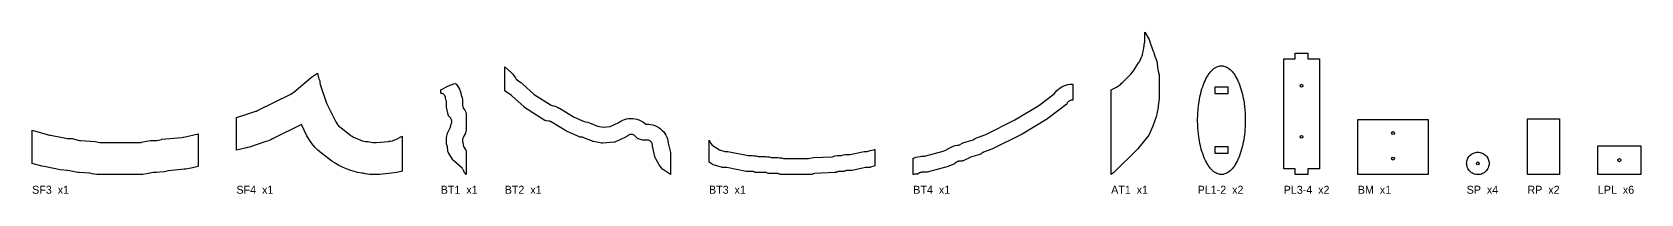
# Model space of a CAD drawing. Header units: millimetres. Extents: x 0 to 21795, y -60 to 640.
# Drawn here: x 16769 to 21795, y -60 to 446 of the extents above; entities that cross this region are included whole.
import ezdxf

# ---------------------------------------------------------------- set-up
doc = ezdxf.new("R2010")
doc.units = ezdxf.units.MM
for name, color, linetype in [('CUT_IN', 5, 'Continuous'), ('CUT_OUT', 1, 'Continuous'), ('DRILL', 3, 'Continuous'), ('LABEL', 7, 'Continuous')]:
    doc.layers.add(name, color=color, linetype=linetype)

msp = doc.modelspace()

# ---------------------------------------------------------------- linework, layer by layer
at = {"layer": 'CUT_IN'}
for points in [[(20505.91, 273.82), (20463.91, 273.82), (20463.91, 253.82), (20505.91, 253.82), (20505.91, 273.82)], [(20463.91, 86.6), (20463.91, 66.6), (20505.91, 66.6), (20505.91, 86.6), (20463.91, 86.6)]]:
    msp.add_lwpolyline(points, close=True, dxfattribs=at)
at = {"layer": 'CUT_OUT'}
for points in [[(20150.58, 270.05), (20155.37, 272.62), (20160.51, 275.79), (20166.56, 280.09), (20169.18, 282.13), (20172.02, 284.53), (20176.44, 288.65), (20200.39, 312.66), (20202.74, 315.25), (20205.95, 319.09), (20208.2, 322.01), (20210.24, 324.85), (20226.03, 349.15), (20228.48, 353.13), (20230.06, 355.96), (20231.78, 359.3), (20234.44, 365.09), (20235.45, 367.63), (20236.99, 371.91), (20237.84, 374.51), (20239.5, 380.66), (20240.44, 385.11), (20241.45, 391.41), (20241.89, 395.6), (20242.11, 398.86), (20243, 402.18), (20243.71, 405.25), (20244.91, 412.5), (20245.31, 415.76), (20245.68, 420.53), (20245.8, 424.08), (20245.8, 445.65), (20258.59, 422.14), (20262.84, 408.93), (20264.03, 405.51), (20266.03, 400.48), (20268.89, 394.53), (20269.82, 391.61), (20271.71, 386.43), (20272.53, 384.37), (20273.55, 382.11), (20274.82, 376.71), (20276.77, 370.49), (20282.64, 355.11), (20284.71, 336.86), (20285.07, 334.24), (20285.76, 330.18), (20287.17, 323.88), (20290.43, 312.39), (20290.47, 235.42), (20289.58, 232.02), (20289.14, 229.83), (20288, 222.82), (20287.38, 215.3), (20287.26, 209.41), (20280.66, 180.83), (20270.89, 151.49), (20258.04, 123.52), (20222.15, 79.76), (20147.51, 5.12), (20144.47, 3.15), (20140.26, 0), (20140.26, 264.85), (20150.58, 270.05)], [(20791.03, 362), (20791.03, 18), (20755.19, 18), (20755.19, 0), (20715.19, 0), (20715.19, 18), (20679.35, 18), (20679.35, 362), (20715.19, 362), (20715.19, 380), (20755.19, 380), (20755.19, 362), (20791.03, 362)], [(17921.97, 9.85), (17907.37, 6.35), (17899.33, 5.02), (17891.75, 4.14), (17853.76, 0.66), (17846.14, 0.14), (17838.1, 0), (17824.13, 0.68), (17809.36, 2.74), (17802.71, 4.29), (17799, 4.66), (17785.91, 6.78), (17772.19, 10.23), (17764.93, 12.57), (17761.25, 13.92), (17741.1, 21.97), (17734.27, 24.89), (17727.12, 28.37), (17715.21, 35.18), (17708.63, 39.53), (17705.33, 41.9), (17673.21, 66.59), (17667.55, 71.15), (17661.74, 76.31), (17652.3, 85.84), (17642.62, 97.56), (17634.5, 109.47), (17631.05, 115.3), (17627.63, 121.71), (17609.97, 156.73), (17519.74, 111.63), (17514.41, 109.1), (17504.59, 105.03), (17499.03, 103.06), (17448.28, 86.2), (17442.19, 84.49), (17438.58, 83.59), (17407.22, 76.21), (17407.22, 178.94), (17417.09, 181.28), (17420.79, 182.38), (17467.41, 197.92), (17469.63, 198.72), (17472.9, 200.07), (17576.75, 251.94), (17581.16, 254.6), (17584.72, 257.14), (17586.14, 258.28), (17641.41, 304.46), (17660.8, 316.94), (17662.82, 307.06), (17663.84, 303.28), (17665.07, 299.56), (17667.66, 293.29), (17667.84, 290.29), (17668.24, 286.79), (17669.09, 282.09), (17669.92, 278.74), (17670.82, 275.83), (17687.35, 226.38), (17688.55, 223.35), (17690.44, 219.23), (17717.69, 165.27), (17719.93, 161.46), (17723, 157.06), (17726.44, 152.95), (17730.33, 149.09), (17732.05, 147.57), (17734.22, 145.82), (17764.51, 122.51), (17765.95, 121.47), (17768.72, 119.65), (17772.7, 117.38), (17775.67, 115.92), (17778.35, 114.77), (17795.41, 107.92), (17797.99, 106.95), (17801.1, 105.96), (17805.38, 104.87), (17810.61, 103.98), (17813.8, 103.66), (17818.92, 103.45), (17822.64, 102.23), (17828.09, 100.97), (17833.63, 100.22), (17838.29, 100), (17841.67, 100.04), (17844.64, 100.25), (17882.63, 103.73), (17885.54, 104.06), (17888.95, 104.64), (17894.42, 105.98), (17898.86, 107.48), (17902.01, 108.77), (17904.71, 110.05), (17925.48, 120.52), (17925.48, 11.04), (17921.97, 9.85)], [(18245.48, 337.22), (18266.92, 317.99), (18270.56, 314.23), (18275.4, 308.23), (18279.14, 302.37), (18281.38, 298.1), (18295.38, 288.18), (18297.44, 286.65), (18300.62, 284.09), (18337.15, 250.65), (18390.39, 216.76), (18393.24, 216.33), (18399.31, 214.93), (18405.06, 213.04), (18410.78, 210.55), (18415.08, 208.27), (18416.37, 207.5), (18462.07, 179.65), (18493.35, 166.23), (18498.64, 165.42), (18505.23, 163.82), (18510.36, 162.1), (18535.28, 151.83), (18553.57, 148.19), (18574.59, 149.97), (18599.97, 161.83), (18602.91, 164.04), (18608.41, 167.41), (18614.03, 170.16), (18620.06, 172.43), (18626.47, 174.15), (18632.64, 175.18), (18639.25, 175.64), (18645.7, 175.46), (18652.09, 174.66), (18658.2, 173.3), (18664.5, 171.24), (18670.41, 168.65), (18675.87, 165.61), (18681.33, 161.84), (18685.93, 157.96), (18689.24, 158.16), (18695.81, 157.91), (18702.14, 157.06), (18708.54, 155.55), (18714.76, 153.43), (18720.74, 150.7), (18726.59, 147.3), (18731.77, 143.56), (18736.7, 139.22), (18741.19, 134.41), (18745.29, 129.02), (18748.64, 123.59), (18751.61, 117.51), (18753.89, 111.35), (18755.52, 105.18), (18756.65, 97.97), (18763.29, 69.59), (18763.74, 68.8), (18763.74, 0), (18741.46, 14.64), (18740.31, 15.49), (18739.54, 16.19), (18738.58, 17.26), (18728.2, 30.26), (18717.15, 49.57), (18716.21, 51.64), (18715.85, 52.9), (18707.37, 89.13), (18707.13, 90.39), (18706.95, 92.59), (18706.65, 94.62), (18706.23, 96.23), (18705.66, 97.8), (18704.94, 99.3), (18704.07, 100.72), (18703.07, 102.05), (18701.94, 103.28), (18700.7, 104.39), (18699.35, 105.37), (18697.75, 106.3), (18696.41, 106.92), (18694.84, 107.47), (18693.22, 107.86), (18691.38, 108.11), (18689.9, 108.16), (18688.24, 108.07), (18683.73, 107.28), (18679.68, 107.25), (18678.44, 107.32), (18676.34, 107.74), (18663.21, 111.5), (18662, 111.91), (18661.15, 112.29), (18660.33, 112.74), (18658.85, 113.88), (18657.95, 114.79), (18653.2, 120.09), (18650.97, 122.11), (18649.47, 123.14), (18648.21, 123.85), (18646.72, 124.51), (18644.99, 125.07), (18643.58, 125.39), (18641.96, 125.6), (18640.14, 125.65), (18638.7, 125.55), (18637.08, 125.29), (18635.5, 124.87), (18633.97, 124.31), (18632.5, 123.6), (18631.11, 122.75), (18629.42, 121.46), (18627.54, 119.82), (18626.64, 119.2), (18625.31, 118.48), (18589.61, 101.8), (18588.49, 101.34), (18586.79, 100.88), (18552.5, 97.92), (18551.21, 97.87), (18550.28, 97.92), (18549, 98.11), (18522.03, 103.49), (18520.74, 103.82), (18519.48, 104.27), (18492.9, 115.24), (18491.44, 115.76), (18489.36, 116.29), (18487.67, 116.56), (18483.11, 116.93), (18481.63, 117.13), (18480.58, 117.39), (18479.17, 117.91), (18440.23, 134.61), (18438.02, 135.75), (18390.35, 164.8), (18389.14, 165.47), (18387.4, 166.26), (18385.9, 166.76), (18384.36, 167.12), (18382.86, 167.36), (18375.19, 168.06), (18374.24, 168.28), (18372.44, 168.98), (18371.29, 169.64), (18307.61, 210.18), (18306.63, 210.87), (18305.7, 211.65), (18268, 246.2), (18266.47, 247.38), (18247.3, 260.97), (18246.31, 261.74), (18245.48, 262.52), (18245.48, 337.22)], [(20559.28, 161.86), (20558.81, 149.37), (20558.27, 141.11), (20557.56, 132.92), (20556.67, 124.81), (20555.61, 116.82), (20554.38, 108.95), (20552.98, 101.23), (20550.58, 89.97), (20547.82, 79.15), (20545.79, 72.2), (20543.61, 65.49), (20541.29, 59.03), (20538.84, 52.84), (20537.56, 49.85), (20534.91, 44.09), (20532.15, 38.64), (20529.26, 33.5), (20526.28, 28.69), (20523.19, 24.22), (20521.61, 22.11), (20518.39, 18.18), (20515.08, 14.6), (20511.71, 11.41), (20508.27, 8.59), (20504.77, 6.17), (20503, 5.1), (20499.44, 3.27), (20495.84, 1.84), (20492.21, 0.82), (20490.39, 0.46), (20486.74, 0.05), (20484.91, 0), (20483.08, 0.05), (20479.43, 0.46), (20477.61, 0.82), (20473.98, 1.84), (20470.38, 3.27), (20466.82, 5.1), (20465.05, 6.17), (20461.55, 8.59), (20458.11, 11.41), (20454.74, 14.6), (20451.43, 18.18), (20448.21, 22.11), (20446.63, 24.22), (20443.54, 28.69), (20442.04, 31.05), (20439.1, 36.03), (20437.67, 38.64), (20434.91, 44.09), (20432.26, 49.85), (20430.98, 52.84), (20428.53, 59.03), (20426.21, 65.49), (20424.03, 72.2), (20422, 79.15), (20419.24, 89.97), (20417.6, 97.44), (20416.12, 105.07), (20414.8, 112.87), (20414.21, 116.82), (20412.68, 128.85), (20411.88, 137), (20411.26, 145.24), (20410.65, 157.69), (20410.47, 166.03), (20410.47, 174.39), (20410.65, 182.73), (20411.01, 191.05), (20411.88, 203.42), (20413.15, 215.61), (20414.8, 227.55), (20416.12, 235.35), (20417.6, 242.98), (20419.24, 250.45), (20420.13, 254.11), (20422, 261.27), (20424.03, 268.22), (20426.21, 274.93), (20427.35, 278.19), (20428.53, 281.39), (20430.98, 287.58), (20433.57, 293.48), (20436.28, 299.09), (20439.1, 304.39), (20442.04, 309.37), (20443.54, 311.73), (20446.63, 316.2), (20448.21, 318.31), (20451.43, 322.24), (20454.74, 325.82), (20458.11, 329.01), (20461.55, 331.83), (20463.3, 333.09), (20466.82, 335.32), (20468.6, 336.28), (20470.38, 337.15), (20473.98, 338.58), (20477.61, 339.6), (20479.43, 339.96), (20483.08, 340.37), (20484.91, 340.42), (20486.74, 340.37), (20490.39, 339.96), (20492.21, 339.6), (20495.84, 338.58), (20499.44, 337.15), (20503, 335.32), (20504.77, 334.25), (20508.27, 331.83), (20511.71, 329.01), (20515.08, 325.82), (20518.39, 322.24), (20521.61, 318.31), (20523.19, 316.2), (20526.28, 311.73), (20529.26, 306.92), (20532.15, 301.78), (20534.91, 296.33), (20537.56, 290.57), (20538.84, 287.58), (20541.29, 281.39), (20543.61, 274.93), (20545.79, 268.22), (20547.82, 261.27), (20548.77, 257.71), (20550.58, 250.45), (20552.98, 239.19), (20554.38, 231.47), (20555.61, 223.6), (20557.14, 211.57), (20557.94, 203.42), (20558.81, 191.05), (20559.17, 182.73), (20559.35, 174.39), (20559.28, 161.86)], [(18097.56, 278.12), (18101.12, 272.83), (18104.15, 267.21), (18106.61, 261.33), (18108.48, 255.23), (18109.78, 248.59), (18110.42, 246.78), (18112.16, 240.24), (18113.25, 233.36), (18113.63, 227.94), (18113.68, 217.29), (18115.6, 207.74), (18116.43, 206.71), (18120.31, 201.02), (18123.59, 194.96), (18125.48, 190.41), (18125.48, 140.29), (18123.51, 133.32), (18121.34, 127.36), (18119.23, 122.7), (18114.2, 113.23), (18113.67, 110.43), (18113.68, 103.48), (18114.69, 100.26), (18116.06, 93.55), (18116.69, 87.98), (18123.71, 76.28), (18125.48, 74.7), (18125.48, 0), (18121.5, 4.07), (18120.15, 5.71), (18119.14, 7.58), (18116.64, 13.28), (18115.94, 14.67), (18114.66, 16.72), (18113.29, 18.37), (18112, 19.66), (18086.14, 42.8), (18085.17, 43.77), (18084.53, 44.54), (18083.77, 45.68), (18068.86, 70.51), (18068.22, 71.7), (18067.84, 72.61), (18067.37, 74.51), (18067.23, 75.86), (18066.82, 84.45), (18066.6, 86.17), (18066.24, 87.92), (18065.76, 89.43), (18064.11, 93.44), (18063.76, 95.27), (18063.7, 96.54), (18063.66, 113.79), (18063.72, 115.11), (18063.9, 116.42), (18066.17, 128.23), (18066.5, 129.56), (18066.83, 130.51), (18067.42, 131.75), (18074.31, 144.67), (18074.99, 146.13), (18075.82, 148.35), (18079.54, 161.73), (18079.86, 163.37), (18080.05, 164.9), (18080.09, 166.65), (18079.95, 168.39), (18079.63, 170.1), (18079.14, 171.78), (18078.39, 173.58), (18077.55, 175.1), (18076.68, 176.38), (18075.52, 177.81), (18071.51, 182.04), (18070.68, 183.01), (18070.13, 183.77), (18069.67, 184.58), (18068.97, 186.3), (18068.66, 187.55), (18063.97, 210.93), (18063.77, 212.25), (18063.7, 213.58), (18063.65, 226.52), (18063.51, 228.21), (18063.27, 229.75), (18062.67, 231.96), (18060.99, 236.14), (18060.72, 237.15), (18060.56, 238.18), (18060.31, 241.47), (18060.02, 242.92), (18059.59, 244.32), (18059.02, 245.68), (18058.32, 246.98), (18057.5, 248.2), (18056.56, 249.33), (18055.52, 250.37), (18054.38, 251.3), (18053.15, 252.12), (18051.85, 252.81), (18050.49, 253.36), (18049.08, 253.79), (18047.63, 254.07), (18045.48, 254.21), (18045.48, 265.09), (18069.83, 277.24), (18077.74, 280.72), (18085.95, 283.43), (18091.77, 284.75), (18093.5, 283.04), (18097.56, 278.12)], [(19523.29, 51.71), (19529.98, 54.2), (19536.41, 55.86), (19543.33, 56.92), (19547.89, 57.25), (19557.36, 57.38), (19615.68, 73.27), (19626.14, 77.75), (19628.28, 79.41), (19633.76, 82.99), (19639.93, 86.18), (19646.2, 88.65), (19652.69, 90.48), (19659.13, 91.62), (19664.54, 92.11), (19675.88, 98.03), (19680.25, 99.98), (19685.29, 101.83), (19686.82, 102.31), (19708.61, 108.77), (19713.78, 112.06), (19719.34, 114.91), (19723.11, 116.51), (19748.65, 125.79), (19839.01, 170.95), (19913.88, 215.88), (19962.25, 252.71), (19966.32, 258.27), (19970.75, 263.18), (19975.63, 267.62), (19980.93, 271.56), (19986.42, 274.86), (19992.55, 277.78), (19998.58, 279.95), (20004.98, 281.57), (20011.7, 282.57), (20018.1, 282.88), (20020.26, 282.78), (20020.26, 232.74), (20018.29, 232.88), (20016.62, 232.81), (20014.96, 232.57), (20013.15, 232.12), (20011.76, 231.62), (20010.08, 230.82), (20008.81, 230.05), (20007.46, 229.06), (20006.22, 227.94), (20004.97, 226.55), (20003.99, 225.2), (20003.24, 223.93), (20001.95, 221.23), (20001.39, 220.33), (20000.75, 219.49), (20000.02, 218.73), (19998.91, 217.79), (19942.74, 175.01), (19941.14, 173.93), (19862.48, 126.79), (19769.32, 80.23), (19767.47, 79.43), (19741.23, 69.91), (19740.32, 69.52), (19738.69, 68.71), (19737.42, 67.91), (19736.25, 67.05), (19732.94, 64.35), (19731.13, 63.37), (19729.79, 62.9), (19701.04, 54.37), (19698.89, 53.58), (19697.38, 52.88), (19679.94, 43.72), (19677.96, 42.88), (19676.18, 42.5), (19674.94, 42.41), (19667.38, 42.19), (19665.36, 42.01), (19663.68, 41.7), (19662.23, 41.29), (19660.63, 40.67), (19658.94, 39.79), (19657.26, 38.67), (19653.2, 35.23), (19652.28, 34.65), (19650.93, 33.98), (19633.29, 26.42), (19631, 25.63), (19565.88, 7.87), (19563.9, 7.5), (19562.74, 7.44), (19549.68, 7.28), (19548.08, 7.15), (19546.61, 6.92), (19544.79, 6.44), (19542.94, 5.73), (19541.92, 5.25), (19537.05, 2.56), (19535.02, 1.65), (19533.2, 1.23), (19525.87, 0.83), (19523.86, 0.5), (19522, 0), (19522, 51.1), (19523.29, 51.71)], [(21131.03, 0), (20911.03, 0), (20911.03, 172), (21131.03, 172), (21131.03, 0)], [(21541.03, 0), (21441.03, 0), (21441.03, 174), (21541.03, 174), (21541.03, 0)], [(17265.6, 19.97), (17259.9, 18.75), (17248.99, 16.99), (17243.79, 16.43), (17194.6, 11.92), (17182.15, 8.98), (17168.12, 7.02), (17157.68, 6.39), (17147.17, 6.32), (17126.42, 2.24), (17114.41, 0.67), (17103.89, 0.04), (17100.15, 0), (16981.54, 0.05), (16970.52, 0.75), (16956.44, 2.8), (16948.9, 4.63), (16916.23, 6.57), (16912.07, 6.88), (16901.48, 8.18), (16890.79, 10.21), (16880.71, 12.72), (16878.31, 12.78), (16867.67, 13.55), (16856.94, 15.04), (16806.7, 25.05), (16798.95, 26.8), (16768.96, 34.86), (16768.96, 138.42), (16823.58, 123.72), (16826.31, 123.11), (16874.3, 113.52), (16878.4, 112.97), (16882.04, 112.71), (16893.78, 112.57), (16913.05, 107.7), (16917.16, 106.94), (16920.83, 106.49), (16965.92, 103.79), (16970.67, 102.14), (16975.58, 100.95), (16980.21, 100.28), (16984.35, 100.01), (17100.15, 100), (17104.94, 100.22), (17109.46, 100.79), (17110.98, 101.07), (17137.16, 106.3), (17155.08, 106.35), (17158.95, 106.6), (17163.74, 107.27), (17168.28, 108.34), (17172.87, 109.88), (17174.3, 110.48), (17236.97, 116.27), (17240.41, 116.83), (17242.69, 117.31), (17287.22, 127.79), (17287.22, 25.06), (17265.6, 19.97)], [(18889.64, 97.18), (18893.86, 91.93), (18916.18, 77.27), (18932.74, 72.23), (18938.57, 72.13), (18943.06, 71.8), (18948.06, 71.11), (19006.19, 59.52), (19019.9, 59.47), (19025.06, 59.13), (19031.05, 58.25), (19037.11, 56.78), (19038.39, 56.35), (19061.06, 56.3), (19065.76, 56.01), (19072.42, 55.05), (19078.31, 53.62), (19079.61, 53.18), (19099.12, 53.13), (19104.29, 52.79), (19110.47, 51.88), (19116.37, 50.45), (19117.62, 50.02), (19194.16, 50), (19199.15, 51.41), (19205.11, 52.51), (19209.96, 53.03), (19268.64, 55.76), (19272.07, 56.91), (19278.15, 58.33), (19284.67, 59.22), (19288.94, 59.47), (19295.74, 59.51), (19297.43, 60.08), (19303.32, 61.47), (19309.49, 62.34), (19314.29, 62.64), (19324.36, 62.7), (19363.33, 71.01), (19368.97, 71.8), (19373.5, 72.14), (19378.05, 72.22), (19387.4, 75.4), (19392.04, 76.66), (19398.82, 77.92), (19400.84, 78.13), (19402, 78.68), (19402, 27.58), (19388.63, 22.99), (19387.24, 22.59), (19386.2, 22.41), (19384.76, 22.31), (19375.43, 22.17), (19372.42, 21.84), (19331.14, 13.01), (19329.73, 12.79), (19328.31, 12.71), (19315.99, 12.67), (19314.63, 12.6), (19312.54, 12.33), (19311.19, 12.01), (19309.25, 11.34), (19306.8, 10.25), (19305.92, 9.95), (19304.1, 9.6), (19302.83, 9.54), (19290.62, 9.5), (19288.74, 9.38), (19287.18, 9.16), (19285.64, 8.78), (19283.88, 8.17), (19280.82, 6.79), (19279.82, 6.47), (19278.79, 6.25), (19277.35, 6.11), (19213.43, 3.15), (19210.51, 2.72), (19208.98, 2.29), (19204.51, 0.51), (19203.5, 0.24), (19202.47, 0.08), (19201.03, 0), (19110.6, 0.02), (19109.33, 0.08), (19108.41, 0.21), (19106.63, 0.72), (19104.32, 1.75), (19102.49, 2.41), (19100.77, 2.83), (19098.92, 3.08), (19097.72, 3.15), (19072.55, 3.19), (19071.28, 3.25), (19069.46, 3.59), (19068.59, 3.89), (19066.27, 4.92), (19064.26, 5.63), (19062.72, 6), (19060.86, 6.25), (19059.66, 6.32), (19031.33, 6.36), (19030.05, 6.42), (19028.24, 6.76), (19027.36, 7.06), (19025.04, 8.09), (19023.22, 8.75), (19021.5, 9.17), (19020.12, 9.37), (19018.06, 9.5), (19002.53, 9.53), (19001.2, 9.6), (18999.87, 9.8), (18939.4, 21.87), (18936.6, 22.17), (18926.75, 22.31), (18925.47, 22.38), (18924.54, 22.53), (18923.29, 22.85), (18896.46, 31), (18895.23, 31.44), (18894.37, 31.84), (18893.24, 32.51), (18883.74, 38.75), (18883.74, 107.55), (18889.64, 97.18)], [(21321.03, 35), (21320.86, 31.57), (21320.36, 28.17), (21319.52, 24.84), (21318.37, 21.61), (21316.9, 18.5), (21315.13, 15.56), (21313.09, 12.8), (21310.78, 10.25), (21308.23, 7.94), (21305.47, 5.9), (21302.53, 4.13), (21299.42, 2.66), (21296.19, 1.51), (21292.86, 0.67), (21289.46, 0.17), (21286.03, 0), (21282.6, 0.17), (21279.2, 0.67), (21275.87, 1.51), (21272.64, 2.66), (21269.53, 4.13), (21266.59, 5.9), (21263.83, 7.94), (21261.28, 10.25), (21258.97, 12.8), (21256.93, 15.56), (21255.16, 18.5), (21253.69, 21.61), (21252.54, 24.84), (21251.7, 28.17), (21251.2, 31.57), (21251.03, 35), (21251.2, 38.43), (21251.7, 41.83), (21252.54, 45.16), (21253.69, 48.39), (21255.16, 51.5), (21256.93, 54.44), (21258.97, 57.2), (21261.28, 59.75), (21263.83, 62.06), (21266.59, 64.1), (21269.53, 65.87), (21272.64, 67.34), (21275.87, 68.49), (21279.2, 69.33), (21282.6, 69.83), (21286.03, 70), (21289.46, 69.83), (21292.86, 69.33), (21296.19, 68.49), (21299.42, 67.34), (21302.53, 65.87), (21305.47, 64.1), (21308.23, 62.06), (21310.78, 59.75), (21313.09, 57.2), (21315.13, 54.44), (21316.9, 51.5), (21318.37, 48.39), (21319.52, 45.16), (21320.36, 41.83), (21320.86, 38.43), (21321.03, 35)], [(21795.24, 0), (21661.03, 0), (21661.03, 90), (21795.24, 90), (21795.24, 0)]]:
    msp.add_lwpolyline(points, close=True, dxfattribs=at)
at = {"layer": 'DRILL'}
for centre, radius in [((20735.19, 278), 4.5), ((20735.19, 118), 4.5), ((21021.03, 130), 4.5), ((21021.03, 50), 4.5), ((21286.03, 35), 4.5), ((21728.14, 45), 5)]:
    msp.add_circle(centre, radius, dxfattribs=at)

# ---------------------------------------------------------------- texts
at = {"layer": 'LABEL'}
for s, p in [('SF3  x1', (16768.96, -60)), ('SF4  x1', (17407.22, -60)), ('BT1  x1', (18045.48, -60)), ('BT2  x1', (18245.48, -60)), ('BT3  x1', (18883.74, -60)), ('BT4  x1', (19522, -60)), ('AT1  x1', (20140.26, -60)), ('PL1-2  x2', (20410.47, -60)), ('PL3-4  x2', (20679.35, -60)), ('BM  x1', (20911.03, -60)), ('SP  x4', (21251.03, -60)), ('RP  x2', (21441.03, -60)), ('LPL  x6', (21661.03, -60))]:
    msp.add_text(s, height=25, dxfattribs=at).set_placement(p)

doc.saveas('drawing.dxf')
